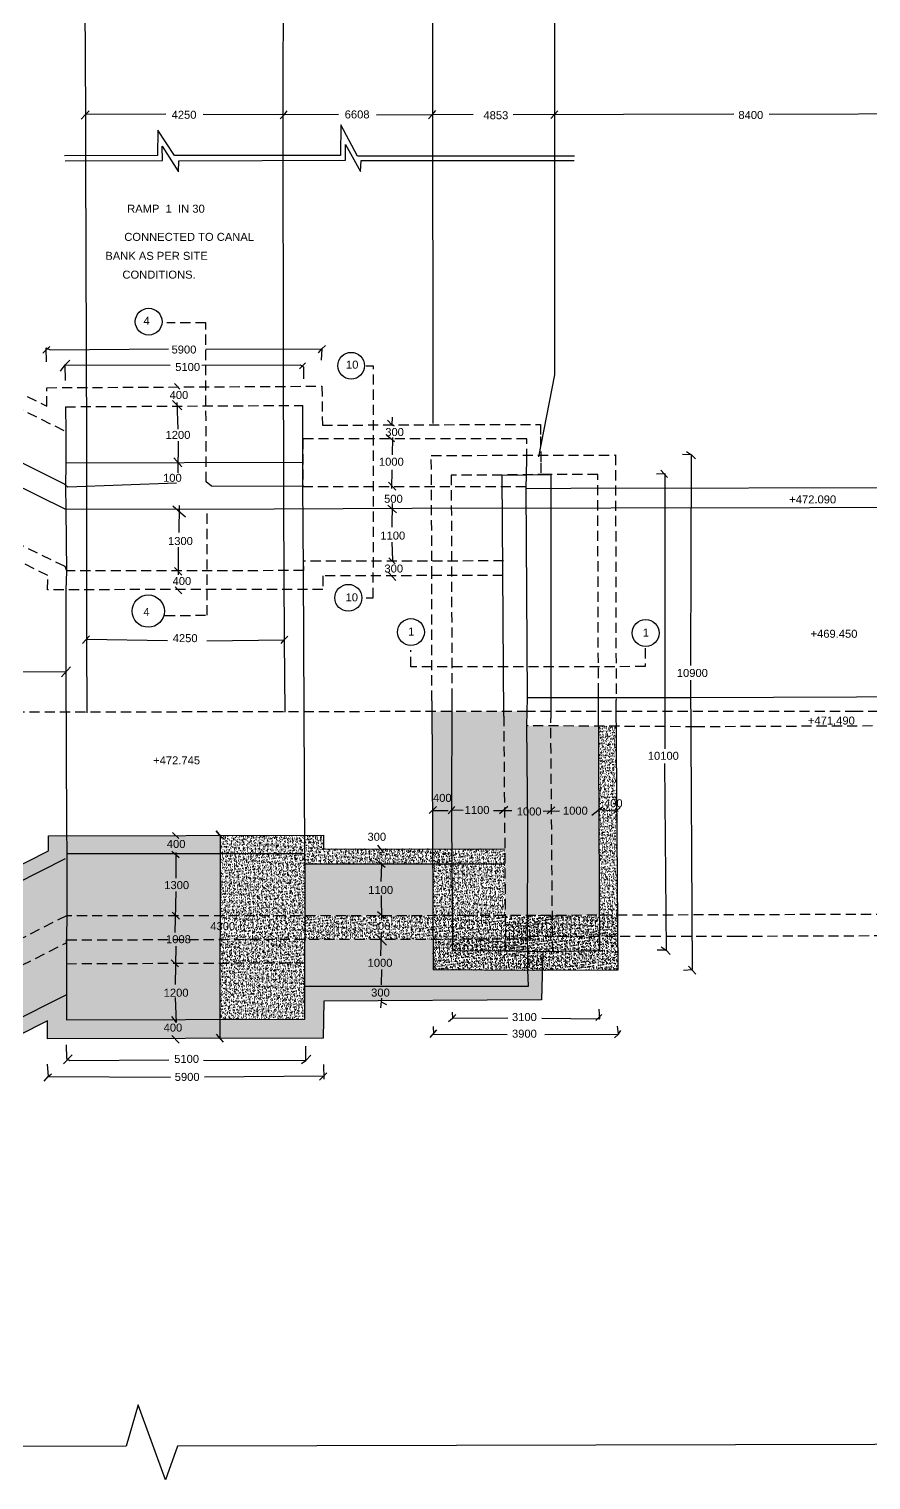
# Model space of a CAD drawing. Header units: inches. Extents: x 33443 to 78457, y 24390 to 52388.
# Drawn here: x 34516 to 35568, y 25333 to 27146 of the extents above; entities that cross this region are included whole.
import ezdxf

# ---------------------------------------------------------------- set-up
doc = ezdxf.new("R2010")
doc.units = ezdxf.units.IN
doc.header["$MEASUREMENT"] = 0
doc.linetypes.add('HIDDEN', pattern=[9.525, 6.35, -3.175])
doc.layers.add('DIMENSION', color=255, linetype='Continuous')
doc.layers.add('DRAWING', color=2, linetype='Continuous')
doc.styles.get("Standard").update_dxf_attribs({"font": 'arial.ttf'})
pattern_1 = [(50, (0, 0), (7.1726018, -0.62752135), [0.75, -8.25]), (355, (0, 0), (-1.3875133, 7.5219213), [0.6, -6.6]), (100.4514, (0.598, -0.052), (5.7850938, 6.8943954), [0.6374019, -7.0114211]), (46.1842, (0, 2), (10.6724105, -1.6551901), [1.125, -12.375]), (96.6356, (0.889, 1.862), (9.346627, 9.7411787), [0.956103, -10.51713]), (351.1842, (0, 2), (9.3466195, 9.741186), [0.9, -9.9]), (21, (1, 1.5), (5.9690705, -4.0261889), [0.75, -8.25]), (326, (1, 1.5), (2.4331533, 7.2515005), [0.6, -6.6]), (71.4514, (1.4974, 1.1645), (8.4022263, 3.225305), [0.6374019, -7.0114211]), (37.5, (0, 0), (0.12159855, 3.32893854), [0, -6.52, 0, -6.7, 0, -6.625]), (7.5, (0, 0), (2.63069537, 3.94411712), [0, -3.82, 0, -6.37, 0, -2.525]), (327.5, (-2.23, 0), (5.33822436, -0.22554872), [0, -2.5, 0, -7.8, 0, -10.35]), (317.5, (-3.23, 0), (5.8318617, 1.0010498), [0, -3.25, 0, -5.18, 0, -7.35])]

msp = doc.modelspace()

# ---------------------------------------------------------------- hatches: boundary and pattern name
at = {"layer": 'DIMENSION'}
h = msp.add_hatch(dxfattribs=at)
h.set_pattern_fill('AR-CONC', color=2, style=0)
h.set_pattern_definition(pattern_1)
h.paths.add_polyline_path([(35044.3, 26293.2), (35019.5, 26293.2), (35020.2, 26121.5), (35044.1, 26121.5), (35043.7, 26156.8)])
h.paths.add_polyline_path([(35018.2, 26192.8), (35045.7, 26192.8), (35045.7, 26177.6), (35018.2, 26177.6)], flags=9)
h = msp.add_hatch(dxfattribs=at)
h.set_pattern_fill('AR-CONC', color=2, style=0)
h.set_pattern_definition(pattern_1)
h.paths.add_polyline_path([(35109.2, 26287.6), (35109.1, 26293.3), (35044.3, 26293.2), (35043.7, 26156.8), (35044.1, 26121.5), (35110.4, 26121.4), (35110.1, 26169.4), (35107.9, 26169.4), (35110.1, 26171.2)])
h.paths.add_polyline_path([(35057.8, 26177.7), (35091.7, 26177.7), (35091.7, 26162.5), (35057.8, 26162.5)], flags=24)
h = msp.add_hatch(dxfattribs=at)
h.set_pattern_fill('AR-CONC', color=2, style=0)
h.set_pattern_definition(pattern_1)
h.paths.add_polyline_path([(35139.2, 26148.4), (35138.1, 26275.5), (35138.5, 26293.4), (35109.1, 26293.3), (35109.2, 26287.6), (35111.1, 26038.3), (35138.9, 26038.3)])
h.paths.add_polyline_path([(35122.9, 26175.8), (35156.8, 26175.8), (35156.8, 26160.6), (35122.9, 26160.6)], flags=9)
h = msp.add_hatch(dxfattribs=at)
h.set_pattern_fill('AR-CONC', color=2, style=0)
h.set_pattern_definition(pattern_1)
h.paths.add_polyline_path([(35168.9, 26168.9), (35167.3, 26168.9), (35168.9, 26170.3), (35168, 26275.3), (35138.1, 26275.5), (35139.2, 26148.4), (35138.9, 26038.3), (35170, 26038.4)])
h.paths.add_polyline_path([(35122.9, 26175.8), (35156.8, 26175.8), (35156.8, 26160.6), (35122.9, 26160.6)], flags=9)
h = msp.add_hatch(dxfattribs=at)
h.set_pattern_fill('AR-CONC', color=2, style=0)
h.set_pattern_definition(pattern_1)
h.paths.add_polyline_path([(35227.8, 26274.9), (35168, 26275.3), (35170, 26038.4), (35228.9, 26038.6)])
h.paths.add_polyline_path([(35180.7, 26176.8), (35214.6, 26176.8), (35214.6, 26161.6), (35180.7, 26161.6)], flags=24)
h = msp.add_hatch(dxfattribs=at)
h.set_pattern_fill('AR-CONC', color=2, style=0)
h.set_pattern_definition(pattern_1)
h.paths.add_polyline_path([(35249.9, 26274.8), (35227.8, 26274.9), (35228.3, 26170.6), (35249.7, 26168.9), (35250.7, 26169.7)])
h.paths.add_polyline_path([(35232, 26186.1), (35259.5, 26186.1), (35259.5, 26170.9), (35232, 26170.9)], flags=9)
h = msp.add_hatch(dxfattribs=at)
h.set_pattern_fill('AR-CONC', color=2, style=0)
h.set_pattern_definition(pattern_1)
h.paths.add_polyline_path([(35250.7, 26168.8), (35228.3, 26170.6), (35228.9, 26038.6), (35251.6, 26038.7)])
h = msp.add_hatch(dxfattribs=at)
h.set_pattern_fill('AR-CONC', color=2, style=0)
h.set_pattern_definition(pattern_1)
h.paths.add_polyline_path([(34562.6, 26038.1), (34562.7, 26109.5), (34562.9, 26115.6), (34562.5, 26138), (34539.9, 26138), (34540.1, 26119), (33986.3, 25838.5), (33987.2, 25442.1), (34175.7, 25442.9), (34174.7, 25722.8), (34538.9, 25906.5), (34538.9, 25884.1), (34754.5, 25884.6), (34754.5, 25908.5), (34699.5, 25908.4), (34699.7, 25904.5), (34696.6, 25908.4), (34562.3, 25908), (34562.6, 25939.1), (34343.1, 25829.3), (34156.4, 25734.2), (34157.7, 25459.1), (34006, 25460.6), (34003.9, 25827.6), (34278.1, 25966.3), (34306.1, 25908.3)])
h.paths.add_polyline_path([(34681.4, 25905.7), (34708.8, 25905.7), (34708.8, 25890.5), (34681.4, 25890.5)], flags=24)
h = msp.add_hatch(dxfattribs=at)
h.set_pattern_fill('AR-CONC', color=2, style=0)
h.set_pattern_definition(pattern_1)
h.paths.add_polyline_path([(34755.2, 26137.5), (34754.5, 26138.3), (34562.5, 26138), (34562.9, 26115.6), (34755.2, 26115.8)])
h.paths.add_polyline_path([(34685.4, 26135.2), (34712.9, 26135.2), (34712.9, 26120), (34685.4, 26120)], flags=24)
h = msp.add_hatch(dxfattribs=at)
h.set_pattern_fill('AR-CONC', color=2, style=0)
h.set_pattern_definition(pattern_1)
h.paths.add_polyline_path([(34860.2, 26138.4), (34754.5, 26138.3), (34755.2, 26137.5), (34755.2, 26115.8), (34860.3, 26115.9)])
h = msp.add_hatch(dxfattribs=at)
h.set_pattern_fill('AR-CONC', color=2, style=0)
h.set_pattern_definition(pattern_1)
h.paths.add_polyline_path([(35020.2, 26121.5), (34883.9, 26121.8), (34883.8, 26138.5), (34860.2, 26138.4), (34860.3, 26115.9), (34860.7, 26102.8), (35020.3, 26102.9)])
h = msp.add_hatch(dxfattribs=at)
h.set_pattern_fill('AR-CONC', color=2, style=0)
h.set_pattern_definition(pattern_1)
h.paths.add_polyline_path([(34755.2, 26115.8), (34699, 26115.7), (34699, 26114.6), (34697.7, 26115.7), (34562.9, 26115.6), (34562.7, 26109.5), (34562.6, 26038), (34698.5, 26038), (34698.6, 26038.8), (34699.3, 26038), (34754.9, 26038.1)])
h.paths.add_polyline_path([(34682.2, 26083.8), (34716, 26083.8), (34716, 26068.6), (34682.2, 26068.6)], flags=24)
h = msp.add_hatch(dxfattribs=at)
h.set_pattern_fill('AR-CONC', color=2, style=0)
h.set_pattern_definition(pattern_1)
h.paths.add_polyline_path([(34860.7, 26102.8), (34860.3, 26115.9), (34755.2, 26115.8), (34754.9, 26038.1), (34860.6, 26038.1)])
h = msp.add_hatch(dxfattribs=at)
h.set_pattern_fill('AR-CONC', color=2, style=0)
h.set_pattern_definition(pattern_1)
h.paths.add_polyline_path([(35044.1, 26121.5), (35020.2, 26121.5), (35020.3, 26102.9), (35044.2, 26103)])
h = msp.add_hatch(dxfattribs=at)
h.set_pattern_fill('AR-CONC', color=2, style=0)
h.set_pattern_definition(pattern_1)
h.paths.add_polyline_path([(35110.4, 26121.4), (35044.1, 26121.5), (35044.8, 26038.1), (35064.4, 26038.1), (35111.1, 26038.3)])
h = msp.add_hatch(dxfattribs=at)
h.set_pattern_fill('AR-CONC', color=2, style=0)
h.set_pattern_definition(pattern_1)
h.paths.add_polyline_path([(35020.3, 26102.9), (34860.7, 26102.8), (34860.6, 26038.1), (34956.6, 26038.1), (34956.6, 26038.7), (34957.2, 26038.1), (35020.6, 26038.1)])
h.paths.add_polyline_path([(34937.3, 26077.7), (34971.2, 26077.7), (34971.2, 26062.5), (34937.3, 26062.5)], flags=24)
h = msp.add_hatch(dxfattribs=at)
h.set_pattern_fill('AR-CONC', color=2, style=0)
h.set_pattern_definition(pattern_1)
h.paths.add_polyline_path([(35044.2, 26103), (35020.3, 26102.9), (35020.6, 26038.1), (35044.8, 26038.1)])
h = msp.add_hatch(dxfattribs=at)
h.set_pattern_fill('AR-CONC', color=2, style=0)
h.set_pattern_definition(pattern_1)
h.paths.add_polyline_path([(34562.5, 26004.3), (34562.5, 26007.8), (34562.6, 26007.8), (34562.6, 26038), (34562.4, 26038), (34069.5, 25788.6), (34070.2, 25460.4), (34098.8, 25460.4), (34098.6, 25770)])
h.paths.add_polyline_path([(34065.9, 25489.9), (34093, 25489.9), (34093, 25474.7), (34065.9, 25474.7)], flags=9)
h.paths.add_polyline_path([(34289.5, 25904.6), (34324.5, 25905.3), (34324.8, 25890.1), (34289.8, 25889.4)], flags=25)
h = msp.add_hatch(dxfattribs=at)
h.set_pattern_fill('AR-CONC', color=2, style=0)
h.set_pattern_definition(pattern_1)
h.paths.add_polyline_path([(34562.6, 26038), (34562.6, 26007.8), (34754.8, 26008.4), (34754.9, 26038.1)])
h.paths.add_polyline_path([(34684.4, 26016.2), (34718.3, 26016.2), (34718.3, 26001), (34684.4, 26001)], flags=9)
h.paths.add_polyline_path([(34739.8, 26032.5), (34775.1, 26032.5), (34775.1, 26017.2), (34739.8, 26017.2)], flags=9)
h = msp.add_hatch(dxfattribs=at)
h.set_pattern_fill('AR-CONC', color=2, style=0)
h.set_pattern_definition(pattern_1)
h.paths.add_polyline_path([(34860.6, 26038.1), (34754.9, 26038.1), (34754.8, 26008.4), (34860.6, 26008.7)])
h.paths.add_polyline_path([(34739.8, 26032.5), (34775.1, 26032.5), (34775.1, 26017.2), (34739.8, 26017.2)], flags=9)
h = msp.add_hatch(dxfattribs=at)
h.set_pattern_fill('AR-CONC', color=2, style=0)
h.set_pattern_definition(pattern_1)
h.paths.add_polyline_path([(35020.6, 26038.1), (34860.6, 26038.1), (34860.6, 26008.7), (34865.7, 26008.8), (35020.7, 26008.9)])
h.paths.add_polyline_path([(34941.7, 26032.9), (34968.7, 26032.9), (34968.7, 26017.7), (34941.7, 26017.7)], flags=24)
h = msp.add_hatch(dxfattribs=at)
h.set_pattern_fill('AR-CONC', color=2, style=0)
h.set_pattern_definition(pattern_1)
h.paths.add_polyline_path([(35044.8, 26038.1), (35020.6, 26038.1), (35020.7, 26008.9), (35045, 26008.9)])
h = msp.add_hatch(dxfattribs=at)
h.set_pattern_fill('AR-CONC', color=2, style=0)
h.set_pattern_definition(pattern_1)
h.paths.add_polyline_path([(35111.1, 26038.3), (35064.4, 26038.1), (35044.8, 26038.1), (35045, 26008.9), (35111.3, 26008.9)])
h = msp.add_hatch(dxfattribs=at)
h.set_pattern_fill('AR-CONC', color=2, style=0)
h.set_pattern_definition(pattern_1)
h.paths.add_polyline_path([(35138.9, 26038.3), (35111.1, 26038.3), (35111.3, 26008.9), (35138.8, 26009)])
h = msp.add_hatch(dxfattribs=at)
h.set_pattern_fill('AR-CONC', color=2, style=0)
h.set_pattern_definition(pattern_1)
h.paths.add_polyline_path([(35170, 26038.4), (35138.9, 26038.3), (35138.8, 26009), (35140.4, 26012.3), (35170.2, 26012.3)])
h = msp.add_hatch(dxfattribs=at)
h.set_pattern_fill('AR-CONC', color=2, style=0)
h.set_pattern_definition(pattern_1)
h.paths.add_polyline_path([(35228.9, 26038.6), (35170, 26038.4), (35170.2, 26012.3), (35229.1, 26012.4)])
h = msp.add_hatch(dxfattribs=at)
h.set_pattern_fill('AR-CONC', color=2, style=0)
h.set_pattern_definition(pattern_1)
h.paths.add_polyline_path([(35251.6, 26038.7), (35228.9, 26038.6), (35229.1, 26012.4), (35251.8, 26012.4)])
h = msp.add_hatch(dxfattribs=at)
h.set_pattern_fill('AR-CONC', color=2, style=0)
h.set_pattern_definition(pattern_1)
h.paths.add_polyline_path([(34562.6, 25939.1), (34562.6, 26004.4), (34318.6, 25881.1), (34342.9, 25829.8), (34343.6, 25829.5)])
h = msp.add_hatch(dxfattribs=at)
h.set_pattern_fill('AR-CONC', color=2, style=0)
h.set_pattern_definition(pattern_1)
h.paths.add_polyline_path([(34754.8, 26008.4), (34562.6, 26007.8), (34562.6, 25978.1), (34754.7, 25978.9)])
h.paths.add_polyline_path([(34684.4, 26016.2), (34718.3, 26016.2), (34718.3, 26001), (34684.4, 26001)], flags=9)
h = msp.add_hatch(dxfattribs=at)
h.set_pattern_fill('AR-CONC', color=2, style=0)
h.set_pattern_definition(pattern_1)
h.paths.add_polyline_path([(34860.6, 26008.7), (34754.8, 26008.4), (34754.7, 25978.9), (34860.6, 25979.3)])
h = msp.add_hatch(dxfattribs=at)
h.set_pattern_fill('AR-CONC', color=2, style=0)
h.set_pattern_definition(pattern_1)
h.paths.add_polyline_path([(34956.2, 26007.7), (34955.1, 26008.8), (34865.7, 26008.8), (34860.6, 26008.7), (34860.6, 25950), (35140.2, 25950.1), (35139.2, 25969.9), (35020.8, 25970.8), (35020.7, 26008.9), (34956.2, 26008.8)])
h.paths.add_polyline_path([(34936.5, 25986.7), (34970.4, 25986.7), (34970.4, 25971.5), (34936.5, 25971.5)], flags=24)
h = msp.add_hatch(dxfattribs=at)
h.set_pattern_fill('AR-CONC', color=2, style=0)
h.set_pattern_definition(pattern_1)
h.paths.add_polyline_path([(35139.3, 25993.8), (35111.4, 25994.3), (35045.2, 25994.6), (35045, 26008.9), (35020.7, 26008.9), (35020.8, 25970.8), (35139.2, 25969.9)])
h = msp.add_hatch(dxfattribs=at)
h.set_pattern_fill('AR-CONC', color=2, style=0)
h.set_pattern_definition(pattern_1)
h.paths.add_polyline_path([(35111.3, 26008.9), (35045, 26008.9), (35045.2, 25994.6), (35111.4, 25994.3)])
h = msp.add_hatch(dxfattribs=at)
h.set_pattern_fill('AR-CONC', color=2, style=0)
h.set_pattern_definition(pattern_1)
h.paths.add_polyline_path([(35138.8, 26009), (35111.3, 26008.9), (35111.4, 25994.3), (35139.3, 25993.8), (35139.3, 25993.8)])
h = msp.add_hatch(dxfattribs=at)
h.set_pattern_fill('AR-CONC', color=2, style=0)
h.set_pattern_definition(pattern_1)
h.paths.add_polyline_path([(35170.2, 26012.3), (35140.4, 26012.3), (35138.8, 26009), (35139.3, 25993.8), (35158.1, 25993.5), (35170.4, 25993.7)])
h = msp.add_hatch(dxfattribs=at)
h.set_pattern_fill('AR-CONC', color=2, style=0)
h.set_pattern_definition(pattern_1)
h.paths.add_polyline_path([(35251.8, 26012.4), (35229.1, 26012.4), (35229.2, 25994.4), (35170.4, 25993.7), (35170.4, 25993.3), (35158.1, 25993.5), (35157.5, 25969.9), (35252.1, 25970.6)])
h = msp.add_hatch(dxfattribs=at)
h.set_pattern_fill('AR-CONC', color=2, style=0)
h.set_pattern_definition(pattern_1)
h.paths.add_polyline_path([(35229.1, 26012.4), (35170.2, 26012.3), (35170.4, 25993.7), (35229.2, 25994.4)])
h = msp.add_hatch(dxfattribs=at)
h.set_pattern_fill('AR-CONC', color=2, style=0)
h.set_pattern_definition(pattern_1)
h.paths.add_polyline_path([(35158.1, 25993.5), (35139.3, 25993.8), (35139.2, 25970.2), (35139.2, 25969.9), (35147.4, 25969.8), (35157.5, 25969.9)])
h = msp.add_hatch(dxfattribs=at)
h.set_pattern_fill('AR-CONC', color=2, style=0)
h.set_pattern_definition(pattern_1)
h.paths.add_polyline_path([(34698.9, 25977.7), (34697.9, 25978.7), (34562.6, 25978.1), (34562.6, 25939.1), (34562.3, 25908), (34754.5, 25908.5), (34754.7, 25978.9), (34698.9, 25978.7)])
h.paths.add_polyline_path([(34681.5, 25949.3), (34715.3, 25949.3), (34715.3, 25934.1), (34681.5, 25934.1)], flags=24)
h = msp.add_hatch(dxfattribs=at)
h.set_pattern_fill('AR-CONC', color=2, style=0)
h.set_pattern_definition(pattern_1)
h.paths.add_polyline_path([(34860.6, 25979.3), (34754.7, 25978.9), (34754.5, 25908.5), (34860.5, 25908.9)])
h = msp.add_hatch(dxfattribs=at)
h.set_pattern_fill('AR-CONC', color=2, style=0)
h.set_pattern_definition(pattern_1)
h.paths.add_polyline_path([(35157.5, 25969.9), (35147.4, 25969.8), (35139.2, 25969.9), (35140.2, 25950.1), (34860.6, 25950), (34860.5, 25908.9), (34754.5, 25908.5), (34754.5, 25884.6), (34883.5, 25884.8), (34884.2, 25931.4), (35156.6, 25932.8)])
h.paths.add_polyline_path([(34940.9, 25949.5), (34968, 25949.5), (34968, 25934.3), (34940.9, 25934.3)], flags=24)

# ---------------------------------------------------------------- linework, layer by layer
at = {"layer": 'DIMENSION', "color": 2}
for centre, radius in [((34665.2, 26780.4), 16.7), ((34918.4, 26725.4), 16.7), ((34664.7, 26418.7), 20.2), ((34914.9, 26435.3), 16.8), ((34993.1, 26392.5), 16.8), ((35286.6, 26391.3), 16.8)]:
    msp.add_circle(centre, radius, dxfattribs=at)
at = {"layer": 'DRAWING'}
for points in [[(34614, 27570.7), (34585.8, 27271.4), (34585.5, 27178), (34586.3, 27039.4), (34586.2, 26987.3), (34586.2, 26981.2), (34587.4, 26627.4), (34587.3, 26382.1), (34588, 26291.4)], [(34860.9, 27570.1), (34833.3, 27272.4), (34833, 26988.9), (34833.6, 26546.9), (34834.5, 26382.6), (34835.4, 26292.4)], [(35019.5, 27570.9), (35020.4, 26653.2)], [(35172.5, 27570.7), (35172.7, 26714), (35152.7, 26611.3)], [(35921.9, 25378.1), (34701.3, 25375.3), (34686.2, 25332.9), (34652.2, 25426.7), (34637.1, 25375.3), (33508.2, 25372.4), (33504.8, 26787.6), (33503.8, 27173.5)], [(34700.1, 26578.7), (34564.2, 26573.6), (34560, 26577.5), (34249.6, 26732.5), (34096.5, 26808.1), (34096.3, 27100.9), (34096.5, 27122.8)], [(34580.7, 27033.4), (34586.3, 27039.4), (34591, 27043.7)], [(34686.7, 27039.9), (34586.3, 27039.4)], [(34902.6, 27039.4), (34834.6, 27039.1), (34733.5, 27039.2)], [(34829.6, 27034.1), (34834.6, 27039.1), (34838.3, 27043.8)], [(35019.8, 27039.1), (34950.2, 27038.4)], [(35015.3, 27034.1), (35019.8, 27039.1), (35024.3, 27044.2)], [(35071.1, 27039.3), (35019.8, 27039.1)], [(35397.1, 27039.8), (35120.8, 27038.9)], [(35167.9, 27034.3), (35177, 27043.7)], [(35905.3, 27041.6), (35664.1, 27040.3), (35441, 27039.5)], [(35197.8, 26987.3), (34926.4, 26987.3), (34905.5, 27026.6), (34905.2, 26988.1), (34697.5, 26987.9), (34676.6, 27019.7), (34676.3, 26987.9), (34560, 26987.8)], [(34560.6, 26981.3), (34682.7, 26981.9), (34682.2, 26999.6), (34702.6, 26967.7), (34703, 26981.6), (34911.2, 26982.4), (34911.2, 27001.9), (34930.2, 26967.9), (34931, 26981.9), (35197.1, 26981.9)], [(37271.9, 26556.1), (37267.8, 26556.1), (37262.7, 26556.1), (37250.8, 26556.1), (37237.2, 26555.1), (37167.4, 26556.5), (37047.3, 26555.3), (36846.4, 26554.5), (36579.4, 26552), (35959.8, 26549.5), (35491.9, 26547.6), (34994.7, 26546.8), (34822.2, 26546.3), (34561.5, 26545.8), (34066.9, 26789.9), (33948.6, 26788.9), (33773.6, 26787.9), (33504.8, 26787)], [(34532.8, 26740.9), (34541.8, 26749.5)], [(34537.4, 26730.2), (34537.1, 26747.7), (34542.2, 26745.2), (34690.2, 26746.3)], [(34736.6, 26746.1), (34881.6, 26746.6), (34880.7, 26732.3)], [(34877.4, 26741.4), (34881.6, 26746.6), (34886.4, 26750.7)], [(34555.1, 26718.6), (34560.7, 26726.6), (34566.7, 26732.5)], [(34853.6, 26721.4), (34861.5, 26728.9)], [(34561.1, 26706.7), (34560.7, 26726.6), (34692.1, 26726.1)], [(34731.7, 26726), (34854.9, 26726.6), (34858.7, 26724.1), (34858.9, 26708.9)], [(34697.5, 26703.1), (34704.2, 26696.2)], [(34561.2, 26674.1), (34561.5, 26643.3), (34561.8, 26603.6), (34561.4, 26574.1), (34561.5, 26545.8), (34562.3, 26468.3), (34561.7, 26445.1), (34561.5, 26343), (34562.4, 26147.6), (34562.9, 26115.6), (34562.7, 26109.5), (34562.6, 25939.1), (34562.3, 25908)], [(34562.3, 25908), (34860.5, 25908.9), (34860.7, 26102.8), (34860.3, 26115.9), (34859, 26469.3), (34857.8, 26576.5), (34857.8, 26603.9), (34858.1, 26675.8)], [(34694.9, 26682.1), (34706.7, 26670.3)], [(34702.2, 26645.9), (34700.8, 26679.5)], [(34963.9, 26657.4), (34969.2, 26651.4), (34972, 26650.1)], [(34969.6, 26661), (34969.2, 26651.4)], [(34963.2, 26638.6), (34972.6, 26630.6)], [(34702, 26631), (34701.6, 26591.5)], [(34970.1, 26635.7), (34969.8, 26614.2)], [(34857.8, 26604.6), (34561.8, 26603.4)], [(34696.7, 26610.1), (34706.6, 26599.1)], [(34860.6, 25950), (35140.2, 25950.1), (35139.2, 25970.2), (35139.3, 25993.8), (35138.8, 26009), (35139.2, 26148.4), (35138.1, 26275.5), (35138.9, 26310.2), (35137.3, 26571.4), (35137.9, 26608.6)], [(35343.1, 26350.9), (35344, 26613.8), (35332.8, 26614.6)], [(35337.8, 26618), (35344, 26613.8), (35348.9, 26609.1)], [(34969.3, 26595.2), (34968.9, 26571.8)], [(35109.2, 26287.6), (35107.3, 26588.8), (35167.9, 26589.5), (35168, 26284.3)], [(35300, 26590.1), (35310.7, 26590.6), (35310.7, 26246.4)], [(35305.5, 26594.9), (35313.9, 26585.8)], [(34857.8, 26574.3), (34743.7, 26574.9), (34737.2, 26580.1)], [(34965, 26579.8), (34974.3, 26569.9)], [(36644, 26577.1), (36279.7, 26575.7), (35804.4, 26573.8), (35637.7, 26572.9), (35193.1, 26572), (35137.3, 26571.4)], [(34695.5, 26550.2), (34711.2, 26536.6)], [(34703.2, 26550.5), (34702.8, 26516.8)], [(34964.1, 26551.1), (34974.9, 26541.5)], [(34969.8, 26523.7), (34970, 26553)], [(34702.5, 26463.9), (34702.6, 26498.5)], [(34970.5, 26482.2), (34969.7, 26504.7)], [(34965.5, 26485.2), (34973.5, 26477.8)], [(34697.6, 26473.3), (34706.5, 26463.6)], [(34965, 26466.9), (34974.2, 26456.8)], [(34698.3, 26449.2), (34706.8, 26440.2)], [(34582.4, 26378.2), (34591.3, 26387.8)], [(34587.3, 26383.5), (34688.9, 26382.1)], [(34830.9, 26378.3), (34834.5, 26382.6), (34839.2, 26387.2)], [(34737.9, 26381.6), (34834.5, 26382.6)], [(34567.4, 26348.9), (34556.3, 26336.7)], [(34561.5, 26342.5), (34338.5, 26343.3)], [(35334, 25969.8), (35345.2, 25970.8), (35343.1, 26332.2)], [(35044.4, 26318.3), (35043.7, 26156.8), (35045.2, 25994.6), (35111.4, 25994.3), (35158.1, 25993.5), (35229.2, 25994.4), (35227.6, 26315.9)], [(36780.1, 26316.9), (36069.2, 26313.1), (35342.9, 26310.2), (35138.9, 26310.2)], [(35019.4, 26306.7), (35020.8, 25970.8), (35147.4, 25969.8), (35252.1, 25970.6), (35249.7, 26307.5)], [(35310.1, 26228.4), (35312.2, 25994.8), (35301, 25994.8)], [(35016.1, 26165.6), (35025, 26174.7)], [(35020, 26169.6), (35039.6, 26169.6)], [(35039.6, 26165.5), (35048.2, 26174.5)], [(35058.4, 26169.6), (35043.8, 26170)], [(35096.5, 26169.4), (35119.1, 26169.4)], [(35103.8, 26165.9), (35114.3, 26174.8)], [(35158.6, 26168.8), (35179.1, 26168.9)], [(35163.5, 26165.4), (35172.9, 26173.9)], [(35219.5, 26163.6), (35232.6, 26174)], [(35228.3, 26170.6), (35252.3, 26168.7)], [(35246.3, 26165.9), (35254.8, 26173.4)], [(35158.1, 25993.5), (35156.6, 25932.8), (34884.2, 25931.4), (34883.5, 25884.8), (34538.9, 25884.1), (34538.9, 25906.5), (34174.7, 25722.8), (34175.7, 25442.9), (33987.2, 25442.1), (33986.3, 25838.5), (34540.1, 26119), (34539.9, 26138), (34883.8, 26138.5), (34883.9, 26121.8), (35110.3, 26121.4)], [(34694.8, 26141.9), (34702.9, 26134.5)], [(34754.5, 25884.6), (34755.2, 26137.5), (34749.6, 26144.2), (34755.2, 26137.5), (34759.1, 26134.4)], [(34562.9, 26115.6), (34860.3, 26115.9)], [(34694.2, 26118.9), (34703.2, 26110.7)], [(34699, 26116.9), (34699.1, 26085.1)], [(34951.4, 26126.4), (34959, 26116.5)], [(34562.6, 25939.1), (34343.1, 25829.3), (34156.4, 25734.2), (34157.7, 25459.1), (34006, 25460.6), (34003.9, 25827.6), (34561.2, 26109.5)], [(34860.7, 26102.8), (35109.3, 26103)], [(34953.2, 26105.5), (34960.8, 26098.5)], [(34956, 26080.7), (34956.6, 26102.1)], [(34699.2, 26068.5), (34698.1, 26017)], [(34956.7, 26032.3), (34956.2, 26063.1)], [(34694.6, 26042.6), (34703.9, 26033.7)], [(34951.3, 26043.3), (34961.5, 26034.4)], [(34950.2, 26014), (34962.4, 26001.2)], [(34955.6, 25988.1), (34956.5, 26018)], [(34699.2, 26000.1), (34698.5, 25951.9)], [(35306.2, 25999.1), (35312.2, 25994.8), (35317.4, 25989.4)], [(34693.4, 25983.1), (34702.5, 25974.1)], [(34956.5, 25951.8), (34956.6, 25970.8)], [(35340.1, 25974.9), (35349.3, 25965)], [(34698.3, 25935.7), (34699.7, 25904.5)], [(34955.5, 25923), (34956.8, 25934.9)], [(34955.8, 25930.4), (34962.4, 25927.1)], [(34693.7, 25912), (34699.7, 25904.5)], [(35040, 25905.9), (35045, 25909.9), (35049.1, 25914.7)], [(35044.7, 25917.7), (35045, 25909.9), (35114.4, 25910.6)], [(35157, 25910), (35229.3, 25909.1), (35228.7, 25921.3)], [(35224.5, 25907.1), (35232, 25914.5)], [(35017.1, 25885.8), (35025.6, 25895.3)], [(35021, 25899.6), (35021.4, 25890.2), (35113.3, 25889.6)], [(35160.6, 25889.4), (35252.6, 25890.2), (35251.6, 25899.9)], [(35247.7, 25885.5), (35252.6, 25890.2), (35255.4, 25894.6)], [(34562.1, 25876.6), (34562.3, 25859.5), (34566.8, 25857), (34690.5, 25858)], [(34694, 25888.3), (34703.2, 25878.6)], [(34749.7, 25890.1), (34758.5, 25879.8)], [(34558.6, 25853), (34569.6, 25864)], [(34733.6, 25857.5), (34861.7, 25856.9), (34861.7, 25874.9)], [(34856.2, 25853.3), (34861.7, 25856.9), (34867.8, 25863.8)], [(34534.5, 25831.2), (34539.5, 25837.3), (34543.7, 25840.4)], [(34538.4, 25852.4), (34539.5, 25837.3), (34692.5, 25836.3)], [(34878.9, 25832.5), (34887.8, 25841.6)], [(34883.7, 25851.9), (34884.1, 25833.6)], [(34884, 25837.7), (34735.1, 25836.2)]]:
    msp.add_lwpolyline(points, dxfattribs=at)
at = {"layer": 'DRAWING', "linetype": 'HIDDEN', "ltscale": 2}
for points in [[(35108.1, 26463.3), (34882.9, 26462.7), (34882.9, 26445.8), (34538.9, 26445.4), (34539.3, 26463.1), (33984.5, 26738.4), (33983.3, 27139.1), (34171.7, 27140.2), (34172.4, 26857.2), (34537.8, 26674.7), (34537.8, 26697.9), (34881.9, 26699.8), (34882.4, 26651.1), (35155, 26652.1), (35155.2, 26637.1), (35155.5, 26604.1), (35155.5, 26589.3)], [(35108.9, 26481.4), (34858.4, 26481), (34859, 26469.3), (34563, 26468.9), (34560.6, 26474.3), (34368, 26568.2), (34030.8, 26735.4), (34002.4, 26750.4), (34002, 27122.4), (34154.5, 27123), (34155.4, 26845.1), (34561.5, 26643.3)], [(34737.2, 26580.1), (34736.5, 26778.8), (34687.8, 26778.8)], [(34937.2, 26435.2), (34946.1, 26435.2), (34946.3, 26724.8), (34937.2, 26724.8)], [(34561.2, 26674.1), (34858.1, 26675.8)], [(35137.9, 26608.6), (35137.9, 26634.1), (34857.9, 26633.8), (34857.8, 26574.3), (35137.3, 26574.4)], [(35019.4, 26306.7), (35019.4, 26462.3), (35018.6, 26613.2), (35248.9, 26613.8), (35249.7, 26307.5)], [(35227.6, 26315.9), (35226.7, 26589.5), (35164.6, 26589.5), (35107.3, 26588.8), (35043.5, 26588.8), (35044.4, 26318.3)], [(34685.6, 26413.3), (34738.4, 26413.5), (34738.2, 26543.4)], [(35285.9, 26372.2), (35286.1, 26349.3), (34993.2, 26348.9), (34993.2, 26369.9)], [(38012.2, 26302), (37167, 26300.3), (37065.6, 26299.9), (36809.6, 26299.8), (36750.3, 26298.8), (36489.5, 26297.8), (36054, 26295.7), (35548.8, 26293.3), (35138.5, 26293.4), (34420.3, 26292.1), (34068, 26290.7), (33773.6, 26289.1), (33506, 26288.6)], [(35109.2, 26287.6), (35111.4, 25994.3), (35170.4, 25993.3), (35168, 26284.3)], [(36780.1, 26281.1), (36256.1, 26278.3), (35349.1, 26274.1), (35138.1, 26275.5)], [(38014, 25505.4), (38013.3, 25799.3), (37273.5, 26047.5), (37011.8, 26046), (36681.4, 26045.2), (36195.5, 26042.5), (35720.9, 26040.1), (35064.4, 26038.1), (34562.4, 26038), (34069.5, 25788.6), (34070.2, 25460.4)], [(34070.2, 25460.4), (34098.8, 25460.4), (34098.6, 25770), (34562.5, 26004.3), (34562.5, 26007.8), (34865.7, 26008.8), (35138.8, 26009), (35140.4, 26012.3), (35400.9, 26012.5), (36180.4, 26015.4), (36620.9, 26017.2), (37269.5, 26017.3), (37985.1, 25777.8), (37984.9, 25505.4)], [(34562.4, 25978.1), (34861.6, 25979.3)]]:
    msp.add_lwpolyline(points, dxfattribs=at)

# ---------------------------------------------------------------- texts
at = {"layer": 'DIMENSION', "ltscale": 10, "char_height": 10, "attachment_point": 1}
for s, insert in [('4250', (34693.9, 27044)), ('6608', (34910.3, 27044.4)), ('4853', (35083.8, 27043.4)), ('8400', (35402.6, 27043.7)), ('RAMP  1  IN 30', (34638.3, 26926.6)), ('CONNECTED TO CANAL', (34634.7, 26891.4)), ('BANK AS PER SITE', (34611, 26867.7)), ('CONDITIONS.', (34632.4, 26844.2)), ('4', (34658.8, 26786.7)), ('5900', (34693.8, 26750.6)), ('5100', (34698.4, 26728.8)), ('10', (34911.9, 26731.7)), ('400', (34691.4, 26693.8)), ('1200', (34686.3, 26643.9)), ('300', (34961, 26647.5)), ('1000', (34953.1, 26610.4)), ('100', (34683.2, 26590.3)), ('500', (34959.6, 26564.1)), ('+472.090', (35466.2, 26563.3)), ('1300', (34689.4, 26511.3)), ('1100', (34954.9, 26518.1)), ('300', (34960, 26476.9)), ('400', (34695.1, 26461.3)), ('10', (34911.4, 26440.9)), ('4', (34658.5, 26422.7)), ('4250', (34695.3, 26389.9)), ('1', (34989.6, 26398.1)), ('1', (35283, 26396.9)), ('+469.450', (35492.8, 26395.4)), ('10900', (35325.6, 26346.4)), ('+471,490', (35489.5, 26286.9)), ('10100', (35289.3, 26242.9)), ('+472.745', (34670.8, 26237.2)), ('400', (35020.7, 26190.3)), ('1100', (35060.3, 26175.2)), ('1000', (35125.4, 26173.3)), ('1000', (35183.2, 26174.3)), ('400', (35234.5, 26183.6)), ('400', (34687.9, 26132.7)), ('300', (34938.8, 26141.7)), ('1300', (34684.7, 26081.3)), ('1100', (34939.8, 26075.2)), ('4300', (34742.3, 26030)), ('500', (34944.2, 26030.4)), ('1008', (34686.9, 26013.7)), ('1000', (34939, 25984.2)), ('1200', (34684, 25946.8)), ('300', (34943.4, 25947)), ('3100', (35119.5, 25916.4)), ('400', (34683.9, 25903.2)), ('3900', (35119.5, 25895.6)), ('5100', (34697.1, 25864.1)), ('5900', (34697.8, 25841.6))]:
    msp.add_mtext_dynamic_manual_height_columns(s, width=256.922, gutter_width=1, heights=[0], dxfattribs=dict(at, insert=insert))

doc.saveas('drawing.dxf')
